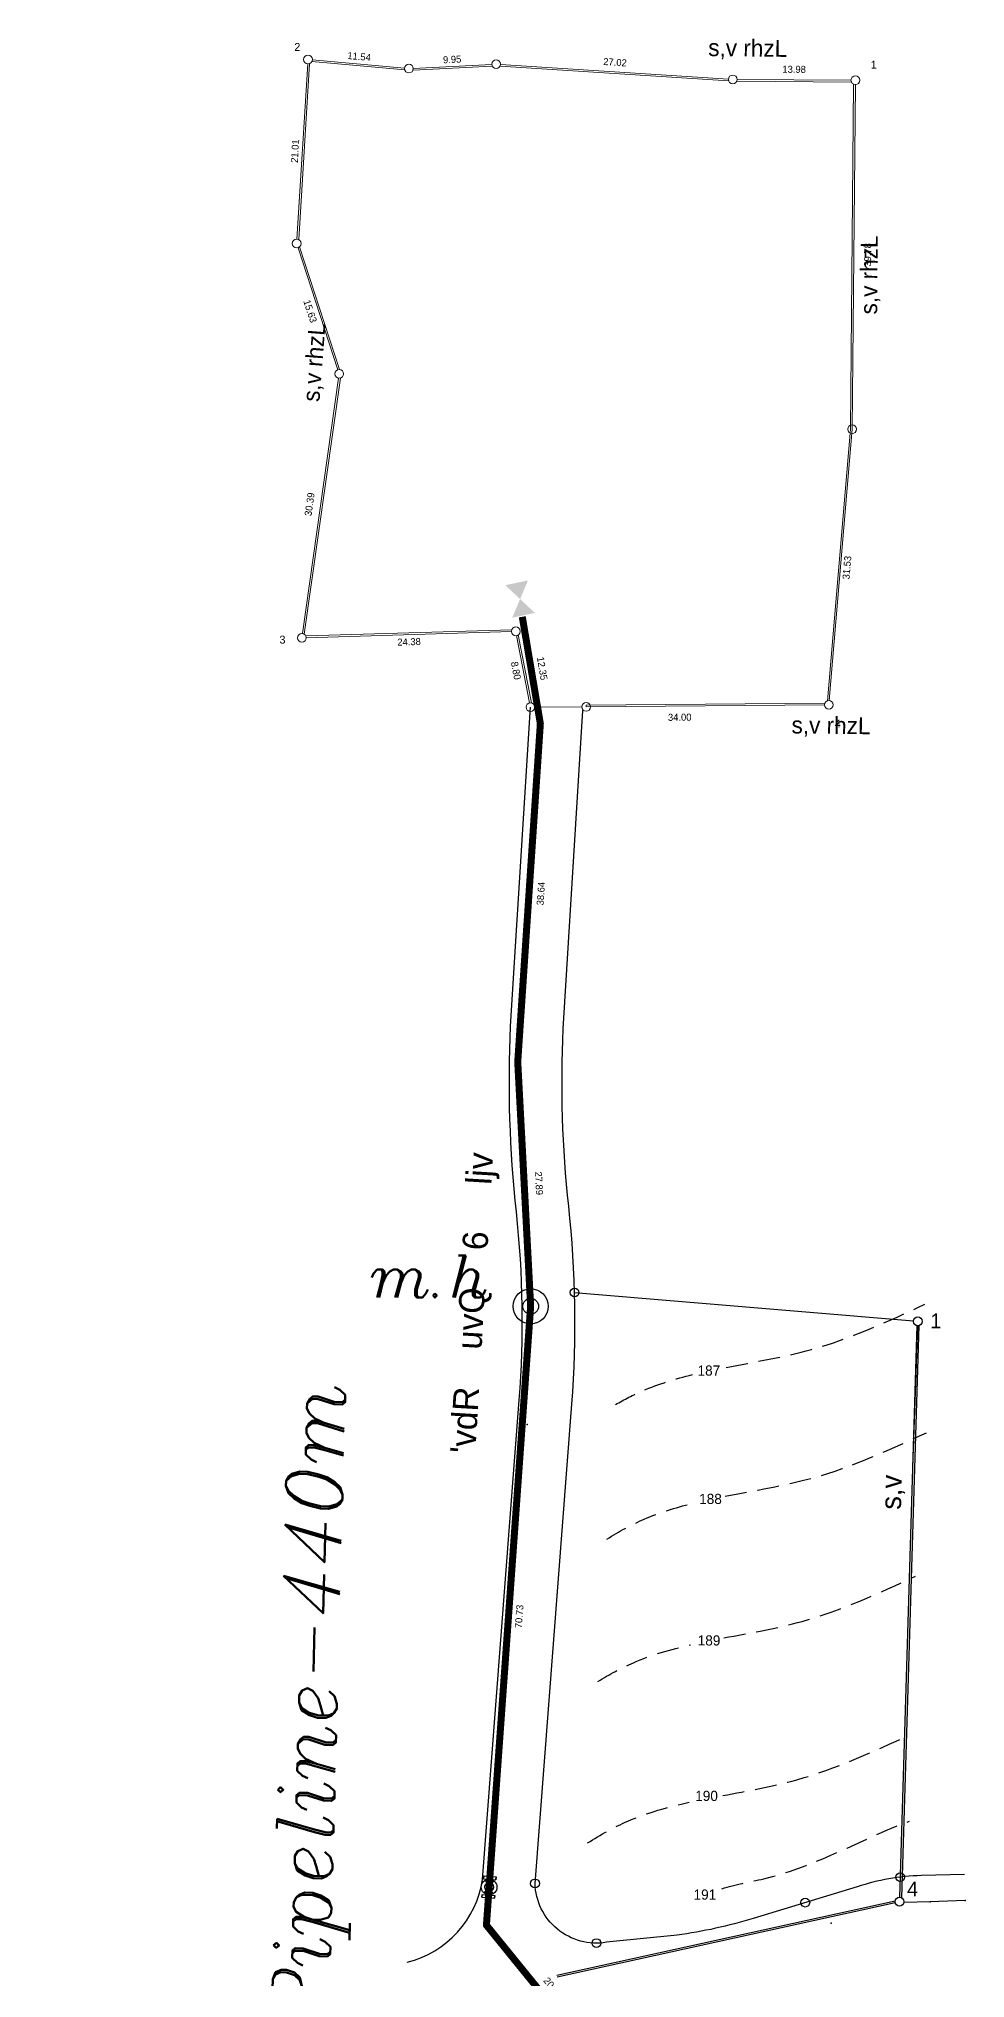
# Model space of a CAD drawing. Extents: x 159016 to 160557, y 190564 to 191544.
# Drawn here: x 160340.2 to 160445.8, y 191323 to 191544.1 of the extents above; entities that cross this region are included whole.
import ezdxf
from ezdxf.enums import TextEntityAlignment as Align

# ---------------------------------------------------------------- set-up
doc = ezdxf.new("R2010")
doc.units = 0
doc.header["$MEASUREMENT"] = 0
doc.linetypes.add('HIDDEN', pattern=[0.375, 0.25, -0.125])
doc.linetypes.add('HIDDENX2', pattern=[0.75, 0.5, -0.25])
for name, color, linetype in [('BARAX', 7, 'Continuous'), ('DOOR', 255, 'Continuous'), ('length', 7, 'Continuous'), ('TANK', 1, 'Continuous')]:
    doc.layers.add(name, color=color, linetype=linetype)
doc.layers.add('خط 1 انش', color=255, linetype='HIDDEN', lineweight=30)
doc.styles.add('ARAB4', font='arab4.shx')
doc.styles.add('I', font='ITALIC', dxfattribs={"height": 0.635})
doc.styles.add('ITALICC', font='italicc', dxfattribs={"height": 3.175})
doc.styles.add('MONOTEXT', font='txt')
doc.styles.add('style3', font='arab4.shx')
doc.dimstyles.new('1', dxfattribs={"dimtxt": 1.1, "dimasz": 0.18, "dimexe": 0.18, "dimexo": 0.0625, "dimgap": 0.09, "dimtad": 0, "dimzin": 0, "dimdsep": 46, "dimtxsty": 'Standard', "dimcen": 0.09, "dimse1": 1, "dimse2": 1, "dimsd1": 1, "dimsd2": 1, "dimadec": 0, "dimazin": 0, "dimtfac": 1, "dimtofl": 0, "dimtmove": 0, "dimatfit": 3, "dimfxl": 1, "dimtolj": 1, "dimtzin": 0, "dimarcsym": 0})
doc.dimstyles.get("Standard").update_dxf_attribs({"dimtxt": 0.8, "dimasz": 0.18, "dimexe": 0.18, "dimexo": 0.0625, "dimgap": 0.09, "dimtad": 0, "dimzin": 0, "dimdsep": 46, "dimtxsty": 'Standard', "dimcen": 0.09, "dimse1": 1, "dimse2": 1, "dimsd1": 1, "dimsd2": 1, "dimadec": 0, "dimazin": 0, "dimtfac": 1, "dimtofl": 0, "dimtmove": 0, "dimatfit": 3, "dimfxl": 1, "dimtolj": 1, "dimtzin": 0, "dimarcsym": 0})

# ---------------------------------------------------------------- blocks, each defined once
blk = doc.blocks.new('*D107')
at = {"layer": 'Defpoints', "color": 0, "linetype": 'Continuous', "transparency": 16777216}
for p in [(160908.35, 192946.41, 189.48), (160907.97, 192906.63, 189.48), (160909.57, 192906.61)]:
    blk.add_point(p, dxfattribs=at)
at = {"color": 0, "linetype": 'Continuous', "lineweight": 20, "transparency": 16777216, "insert": (160909.75, 192926.5), "char_height": 0.8, "attachment_point": 5, "rotation": 89.4625}
blk.add_mtext('\\A1;39.78', dxfattribs=at)
blk = doc.blocks.new('*D108')
at = {"layer": 'Defpoints', "color": 0, "linetype": 'Continuous', "transparency": 16777216}
for p in [(160894.37, 192946.5, 189.48), (160908.35, 192946.41, 189.48), (160908.36, 192947.6)]:
    blk.add_point(p, dxfattribs=at)
at = {"color": 0, "linetype": 'Continuous', "lineweight": 20, "transparency": 16777216, "insert": (160901.37, 192947.65), "char_height": 0.8, "attachment_point": 5, "rotation": 359.6047}
blk.add_mtext('\\A1;13.98', dxfattribs=at)
blk = doc.blocks.new('*D109')
at = {"layer": 'Defpoints', "color": 0, "linetype": 'Continuous', "transparency": 16777216}
for p in [(160867.41, 192948.24, 189.48), (160867.48, 192949.33), (160894.37, 192946.5, 189.48)]:
    blk.add_point(p, dxfattribs=at)
at = {"color": 0, "linetype": 'Continuous', "lineweight": 20, "transparency": 16777216, "insert": (160880.96, 192948.46), "char_height": 0.8, "attachment_point": 5, "rotation": 356.3059}
blk.add_mtext('\\A1;27.02', dxfattribs=at)
blk = doc.blocks.new('*D110')
at = {"layer": 'Defpoints', "color": 0, "linetype": 'Continuous', "transparency": 16777216}
for p in [(160857.44, 192948.53), (160867.41, 192948.24, 189.48), (160857.48, 192947.74, 189.48)]:
    blk.add_point(p, dxfattribs=at)
at = {"color": 0, "linetype": 'Continuous', "lineweight": 20, "transparency": 16777216, "insert": (160862.4, 192948.78), "char_height": 0.8, "attachment_point": 5, "rotation": 2.8989}
blk.add_mtext('\\A1;9.95', dxfattribs=at)
blk = doc.blocks.new('*D111')
at = {"layer": 'Defpoints', "color": 0, "linetype": 'Continuous', "transparency": 16777216}
for p in [(160845.98, 192948.77, 189.48), (160846.05, 192949.62), (160857.48, 192947.74, 189.48)]:
    blk.add_point(p, dxfattribs=at)
at = {"color": 0, "linetype": 'Continuous', "lineweight": 20, "transparency": 16777216, "insert": (160851.8, 192949.11), "char_height": 0.8, "attachment_point": 5, "rotation": 354.8954}
blk.add_mtext('\\A1;11.54', dxfattribs=at)
blk = doc.blocks.new('*D112')
at = {"layer": 'Defpoints', "color": 0, "linetype": 'Continuous', "transparency": 16777216}
for p in [(160845.98, 192948.77, 189.48), (160843.85, 192927.85), (160844.69, 192927.8, 189.48)]:
    blk.add_point(p, dxfattribs=at)
at = {"color": 0, "linetype": 'Continuous', "lineweight": 20, "transparency": 16777216, "insert": (160844.5, 192938.33), "char_height": 0.8, "attachment_point": 5, "rotation": 86.4733}
blk.add_mtext('\\A1;21.01', dxfattribs=at)
blk = doc.blocks.new('*D113')
at = {"layer": 'Defpoints', "color": 0, "linetype": 'Continuous', "transparency": 16777216}
for p in [(160844.69, 192927.8, 189.48), (160848.64, 192912.65), (160849.53, 192912.94, 189.48)]:
    blk.add_point(p, dxfattribs=at)
at = {"color": 0, "linetype": 'Continuous', "lineweight": 20, "transparency": 16777216, "insert": (160846.22, 192920.08), "char_height": 0.8, "attachment_point": 5, "rotation": 288.074}
blk.add_mtext('\\A1;15.63', dxfattribs=at)
blk = doc.blocks.new('*D114')
at = {"layer": 'Defpoints', "color": 0, "linetype": 'Continuous', "transparency": 16777216}
for p in [(160849.53, 192912.94, 189.48), (160844.03, 192883.03), (160845.28, 192882.85, 189.48)]:
    blk.add_point(p, dxfattribs=at)
at = {"color": 0, "linetype": 'Continuous', "lineweight": 20, "transparency": 16777216, "insert": (160846.16, 192898.07), "char_height": 0.8, "attachment_point": 5, "rotation": 81.9568}
blk.add_mtext('\\A1;30.39', dxfattribs=at)
blk = doc.blocks.new('*D115')
at = {"layer": 'Defpoints', "color": 0, "linetype": 'Continuous', "transparency": 16777216}
for p in [(160845.28, 192882.85, 189.48), (160869.65, 192883.59, 189.48), (160869.68, 192882.76)]:
    blk.add_point(p, dxfattribs=at)
at = {"color": 0, "linetype": 'Continuous', "lineweight": 20, "transparency": 16777216, "insert": (160857.49, 192882.39), "char_height": 0.8, "attachment_point": 5, "rotation": 1.7347}
blk.add_mtext('\\A1;24.38', dxfattribs=at)
blk = doc.blocks.new('*D116')
at = {"layer": 'Defpoints', "color": 0, "linetype": 'Continuous', "transparency": 16777216}
for p in [(160869.65, 192883.59, 189.48), (160871.32, 192874.95, 189.48), (160870.5, 192874.79)]:
    blk.add_point(p, dxfattribs=at)
at = {"color": 0, "linetype": 'Continuous', "lineweight": 20, "transparency": 16777216, "insert": (160869.67, 192879.11), "char_height": 0.8, "attachment_point": 5, "rotation": 280.9193}
blk.add_mtext('\\A1;8.80', dxfattribs=at)
blk = doc.blocks.new('*D117')
at = {"layer": 'Defpoints', "color": 0, "linetype": 'Continuous', "transparency": 16777216}
for p in [(160871.32, 192874.95, 189.48), (160905.32, 192875.21, 189.48), (160871.33, 192873.66)]:
    blk.add_point(p, dxfattribs=at)
at = {"color": 0, "linetype": 'Continuous', "lineweight": 20, "transparency": 16777216, "insert": (160888.33, 192873.79), "char_height": 0.8, "attachment_point": 5, "rotation": 0.439}
blk.add_mtext('\\A1;34.00', dxfattribs=at)
blk = doc.blocks.new('*D118')
at = {"layer": 'Defpoints', "color": 0, "linetype": 'Continuous', "transparency": 16777216}
for p in [(160907.97, 192906.63, 189.48), (160905.32, 192875.21, 189.48), (160906.06, 192875.14)]:
    blk.add_point(p, dxfattribs=at)
at = {"color": 0, "linetype": 'Continuous', "lineweight": 20, "transparency": 16777216, "insert": (160907.39, 192890.85), "char_height": 0.8, "attachment_point": 5, "rotation": 85.1643}
blk.add_mtext('\\A1;31.53', dxfattribs=at)
blk = doc.blocks.new('*D129')
at = {"layer": 'Defpoints', "color": 0, "linetype": 'Continuous', "transparency": 16777216}
for p in [(160866.31, 192736.1), (160867.39, 192736.98), (160879.31, 192720.09)]:
    blk.add_point(p, dxfattribs=at)
at = {"color": 0, "linetype": 'Continuous', "transparency": 16777216, "insert": (160873.89, 192728.97), "char_height": 0.8, "attachment_point": 5, "rotation": 309.0725}
blk.add_mtext('\\A1;20.63', dxfattribs=at)
blk = doc.blocks.new('*D130')
at = {"layer": 'Defpoints', "color": 0, "linetype": 'Continuous', "transparency": 16777216}
for p in [(160871.35, 192806.65), (160872.56, 192806.56), (160866.31, 192736.1)]:
    blk.add_point(p, dxfattribs=at)
at = {"color": 0, "linetype": 'Continuous', "transparency": 16777216, "insert": (160870.04, 192771.29), "char_height": 0.8, "attachment_point": 5, "rotation": 85.9149}
blk.add_mtext('\\A1;70.73', dxfattribs=at)
blk = doc.blocks.new('*D131')
at = {"layer": 'Defpoints', "color": 0, "linetype": 'Continuous', "transparency": 16777216}
for p in [(160869.88, 192834.51), (160871.55, 192834.6), (160871.35, 192806.65)]:
    blk.add_point(p, dxfattribs=at)
at = {"color": 0, "linetype": 'Continuous', "transparency": 16777216, "insert": (160872.29, 192820.67), "char_height": 0.8, "attachment_point": 5, "rotation": 273.0207}
blk.add_mtext('\\A1;27.89', dxfattribs=at)
blk = doc.blocks.new('*D132')
at = {"layer": 'Defpoints', "color": 0, "linetype": 'Continuous', "transparency": 16777216}
for p in [(160872.45, 192873.06), (160873.8, 192872.97), (160869.88, 192834.51)]:
    blk.add_point(p, dxfattribs=at)
at = {"color": 0, "linetype": 'Continuous', "transparency": 16777216, "insert": (160872.51, 192853.69), "char_height": 0.8, "attachment_point": 5, "rotation": 86.1799}
blk.add_mtext('\\A1;38.64', dxfattribs=at)
blk = doc.blocks.new('*D133')
at = {"layer": 'Defpoints', "color": 0, "linetype": 'Continuous', "transparency": 16777216}
for p in [(160870.39, 192885.24), (160871.63, 192885.45), (160872.45, 192873.06)]:
    blk.add_point(p, dxfattribs=at)
at = {"color": 0, "linetype": 'Continuous', "transparency": 16777216, "insert": (160872.66, 192879.36), "char_height": 0.8, "attachment_point": 5, "rotation": 279.5858}
blk.add_mtext('\\A1;12.35', dxfattribs=at)
blk = doc.blocks.new('A$C29EF4AA5')
at = {"layer": 'BARAX'}
h = blk.add_hatch(color=1, dxfattribs=at)
h.paths.add_polyline_path([(-155.232, 533.435), (-154.33, 535.563), (-155.627, 535.287)])
h.paths.add_polyline_path([(-155.232, 533.435), (-155.627, 535.287), (-156.923, 535.011)])
h.paths.add_polyline_path([(-155.232, 533.435), (-154.838, 531.583), (-153.542, 531.859)])
h.paths.add_polyline_path([(-155.232, 533.435), (-156.134, 531.307), (-154.838, 531.583)])
at = {"color": 0, "lineweight": 30}
blk.add_line((-149.025, 454.381, -236.61), (-110.403, 451.142, -236.61), dxfattribs=at)
at = {"color": 6, "lineweight": 30}
for p, q in [((-110.015, 450.613, -53.228), (-111.991, 385.446, -51.007)), ((-109.815, 450.608, -53.228), (-111.792, 385.398, -51.006)), ((-151.062, 376.574, -52.393), (-112.497, 385.043, -51.007)), ((-151.019, 376.379, -52.393), (-112.494, 384.839, -51.008))]:
    blk.add_line(p, q, dxfattribs=at)
at = {"linetype": 'Continuous', "lineweight": 30}
blk.add_line((-110.475, 434.472, -236.61), (-109.922, 450.601, -236.61), dxfattribs=at)
at = {"color": 1}
for p, q in [((-159.408, 387.547, -236.058), (-159.382, 387.876, -236.058)), ((-157.989, 387.433, -236.058), (-157.963, 387.762, -236.058)), ((-159.576, 385.453, -236.058), (-159.549, 385.782, -236.058)), ((-158.157, 385.339, -236.058), (-158.13, 385.668, -236.058))]:
    blk.add_line(p, q, dxfattribs=at)
for p, q in [((-159.382, 387.876, -236.058), (-159.408, 387.547, -236.058)), ((-159.408, 387.547, -236.058), (-157.989, 387.433, -236.058)), ((-159.382, 387.876, -236.058), (-157.963, 387.762, -236.058)), ((-159.197, 387.388, -236.058), (-159.009, 387.056, -236.058)), ((-158.736, 386.915, -236.058), (-158.893, 386.706, -236.058)), ((-158.782, 386.334, -236.058), (-158.736, 386.915, -236.058)), ((-158.637, 386.685, -236.058), (-158.76, 386.906, -236.058)), ((-158.443, 387.013, -236.058), (-158.214, 387.295, -236.058)), ((-157.963, 387.762, -236.058), (-157.989, 387.433, -236.058)), ((-159.549, 385.782, -236.058), (-159.576, 385.453, -236.058)), ((-159.576, 385.453, -236.058), (-158.157, 385.339, -236.058)), ((-159.549, 385.782, -236.058), (-158.13, 385.668, -236.058)), ((-159.329, 385.921, -236.058), (-159.086, 386.221, -236.058)), ((-159.315, 385.916, -236.058), (-159.313, 385.942, -236.058)), ((-159.264, 386.551, -236.058), (-159.248, 386.752, -236.058)), ((-158.893, 386.706, -236.058), (-158.637, 386.685, -236.058)), ((-158.508, 386.167, -236.058), (-158.309, 385.816, -236.058)), ((-158.13, 385.668, -236.058), (-158.157, 385.339, -236.058))]:
    blk.add_line(p, q)
at = {"color": 7, "linetype": 'Continuous', "lineweight": 30}
for p, q in [((-112.494, 384.837, -236.61), (-112.509, 384.836, -236.61)), ((-108.518, 384.944, -236.61), (-111.513, 384.863, -236.61)), ((-104.515, 385.062, -236.61), (-108.518, 384.944, -236.61))]:
    blk.add_line(p, q, dxfattribs=at)
at = {"linetype": 'Continuous', "lineweight": 20}
for points, elevation in [([(-168.398, 593.951), (-178.899, 594.889)], -737.972), ([(-168.398, 593.951), (-178.899, 594.889)], -737.972), ([(-179.428, 594.435), (-180.659, 574.463)], -737.972), ([(-179.428, 594.435), (-180.659, 574.463)], -737.972), ([(-179.226, 594.464), (-180.462, 574.409)], -737.972), ([(-168.374, 593.748), (-178.958, 594.694)], -737.972), ([(-158.413, 594.187), (-167.432, 593.73)], -737.972), ([(-158.465, 594.385), (-167.401, 593.932)], -737.972), ([(-158.465, 594.385), (-167.401, 593.932)], -737.972), ([(-131.475, 592.499), (-157.521, 594.181)], -737.972), ([(-131.503, 592.701), (-157.466, 594.378)], -737.972), ([(-131.503, 592.701), (-157.466, 594.378)], -737.972), ([(-117.528, 592.576), (-130.504, 592.666)], -737.972), ([(-117.528, 592.576), (-130.504, 592.666)], -737.972), ([(-117.488, 592.376), (-130.548, 592.466)], -737.972), ([(-117.233, 592.116), (-117.602, 552.804), (-120.22, 521.848)], -737.972), ([(-117.033, 592.073), (-117.402, 552.794), (-120.018, 521.872)], -737.972), ([(-120.018, 521.872), (-117.402, 552.794), (-117.033, 592.073)], -737.972), ([(-180.534, 573.488), (-175.996, 559.581)], -737.972), ([(-180.534, 573.488), (-175.996, 559.581)], -737.972), ([(-180.357, 573.59), (-175.793, 559.603)], -737.972), ([(-175.911, 558.61), (-180.022, 529.512)], -737.972), ([(-175.911, 558.61), (-180.022, 529.512)], -737.972), ([(-175.707, 558.624), (-179.83, 529.443)], -737.972), ([(-179.64, 529.231), (-156.188, 529.941)], -737.972), ([(-179.593, 529.032), (-156.224, 529.74)], -737.972), ([(-179.593, 529.032), (-156.224, 529.74)], -737.972), ([(-155.629, 529.264), (-154.152, 521.605)], -737.972), ([(-155.629, 529.264), (-154.152, 521.605)], -737.972), ([(-155.441, 529.343), (-153.947, 521.602)], -737.972), ([(-153.599, 521.314), (-153.235, 521.315)], -737.972), ([(-153.557, 521.118), (-148.208, 521.159)], -737.972), ([(-153.557, 521.118), (-148.208, 521.159)], -737.972), ([(-153.557, 521.114), (-153.235, 521.115)], -737.972), ([(-153.235, 521.315), (-153.233, 521.12)], -741), ([(-120.52, 521.57), (-147.71, 521.342)], -739.691), ([(-120.56, 521.37), (-147.708, 521.142)], -739.691), ([(-147.708, 521.342), (-147.707, 521.162)], -739.691), ([(-147.707, 521.162), (-120.56, 521.37)], -737.972), ([(-147.707, 521.162), (-120.56, 521.37)], -737.972)]:
    blk.add_lwpolyline(points, dxfattribs=dict(at, elevation=elevation))
at = {"color": 5, "linetype": 'Continuous', "const_width": 0.8, "elevation": -236.058}
blk.add_lwpolyline([(-154.983, 531.412), (-152.925, 519.23), (-155.5, 480.675), (-154.03, 452.818), (-159.069, 382.268), (-146.067, 366.254), (-148.164, 348.074), (-148.794, 320.689), (-155.155, 300.102), (-166.608, 280.086), (-177.013, 240.241), (-181.753, 232.042), (-209.45, 208.718), (-197.494, 198.796), (-142.385, 166.835), (-150.02, 151.263)], dxfattribs=at)
at = {"color": 1, "linetype": 'Continuous', "elevation": -237.375}
for points in [[(-159.513, 387.485), (-155.321, 442.133, 0.0461272), (-155.655, 463.57, -0.0383875), (-156.313, 484.747), (-154.057, 521.114)], [(-153.531, 387.026), (-149.338, 441.674, 0.0461272), (-149.69, 464.216, -0.0382959), (-150.322, 484.425), (-148.068, 520.742)], [(-168.104, 378.045), (-168.104, 378.045, 0.302128), (-159.513, 387.485, 3.6126953)], [(-104.593, 388.061), (-109.507, 387.921, 0.0726115), (-116.81, 386.642), (-128.664, 383.034, -0.0394304), (-137.337, 381.125), (-145.388, 380.319, -0.454921), (-153.531, 387.026, -0.7890182)]]:
    blk.add_lwpolyline(points, format="xyb", dxfattribs=at)
at = {"linetype": 'Continuous', "lineweight": 20}
for centre in [(-179.397, 594.934, -737.972), (-157.965, 594.41, -737.972), (-167.9, 593.907, -737.972), (-131.004, 592.669, -737.972), (-117.028, 592.573, -737.972), (-180.689, 573.964, -737.972), (-175.841, 559.106, -737.972), (-117.402, 552.794, -737.972), (-180.092, 529.017, -737.972), (-155.724, 529.755, -737.972), (-120.06, 521.374, -739.691), (-154.057, 521.114, -737.972), (-147.708, 521.142, -739.691)]:
    blk.add_circle(centre, 0.5, dxfattribs=at)
at = {"color": 1, "linetype": 'Continuous', "lineweight": 30}
for centre in [(-149.025, 454.381, -236.61), (-109.905, 451.1, -236.61), (-153.531, 387.026, -237.375), (-111.921, 387.738, -237.375), (-122.737, 384.838, -237.375), (-112.006, 384.946, -50.99), (-146.537, 380.224, -237.375)]:
    blk.add_circle(centre, 0.5, dxfattribs=at)
for radius in [0.892, 0.51]:
    blk.add_circle((-158.758, 386.612, -236.058), radius)
at = {"linetype": 'HIDDENX2', "lineweight": 30, "ltscale": 5}
for points, knots in [([(-131.761, 445.852, -236.61), (-128.507, 446.481, -236.61), (-120.54, 447.762, -236.61), (-113.331, 451.092, -236.61), (-109.115, 453.039, -236.61)], [24.7132585, 24.7132585, 24.7132585, 24.7132585, 34.5719376, 48.4681888, 48.4681888, 48.4681888, 48.4681888]), ([(-144.358, 441.611, -236.61), (-143.353, 442.195, -236.61), (-140.56, 443.635, -236.61), (-137.543, 444.554, -236.61), (-135.589, 445.031, -236.61)], [11.2379811, 11.2379811, 11.2379811, 11.2379811, 14.7603856, 20.810488, 20.810488, 20.810488, 20.810488]), ([(-131.876, 431.16, -236.61), (-128.526, 431.815, -236.61), (-120.448, 433.086, -236.61), (-113.148, 436.458, -236.61), (-108.931, 438.406, -236.61)], [24.4106536, 24.4106536, 24.4106536, 24.4106536, 34.5719376, 48.4681888, 48.4681888, 48.4681888, 48.4681888]), ([(-145.334, 426.275, -236.61), (-143.963, 427.139, -236.61), (-140.896, 428.821, -236.61), (-137.554, 429.86, -236.61), (-135.705, 430.323, -236.61)], [9.870439, 9.870439, 9.870439, 9.870439, 14.7603856, 20.5008522, 20.5008522, 20.5008522, 20.5008522]), ([(-132.003, 415.013, -236.61), (-129.014, 415.577, -236.61), (-121.348, 416.882, -236.61), (-114.389, 420.097, -236.61), (-110.172, 422.044, -236.61)], [25.5347452, 25.5347452, 25.5347452, 25.5347452, 34.5719376, 48.4681888, 48.4681888, 48.4681888, 48.4681888]), ([(-146.368, 410.043, -236.61), (-145.062, 410.855, -236.61), (-141.728, 412.664, -236.61), (-138.07, 413.716, -236.61), (-135.832, 414.229, -236.61)], [10.1168396, 10.1168396, 10.1168396, 10.1168396, 14.7603856, 21.648729, 21.648729, 21.648729, 21.648729]), ([(-132.145, 397.044, -236.61), (-129.316, 397.573, -236.61), (-121.831, 398.89, -236.61), (-115.022, 402.035, -236.61), (-110.806, 403.983, -236.61)], [26.0306505, 26.0306505, 26.0306505, 26.0306505, 34.5719376, 48.4681888, 48.4681888, 48.4681888, 48.4681888]), ([(-147.539, 391.641, -236.61), (-146.064, 392.591, -236.61), (-142.42, 394.625, -236.61), (-138.383, 395.745, -236.61), (-135.973, 396.278, -236.61)], [9.4772727, 9.4772727, 9.4772727, 9.4772727, 14.7603856, 22.1531317, 22.1531317, 22.1531317, 22.1531317]), ([(-132.229, 386.42, -236.61), (-130.7, 386.927, -236.61), (-123.539, 388.023, -236.61), (-116.913, 391.756, -236.61), (-111.401, 393.933, -236.61), (-110.861, 394.108, -236.61)], [17.249876, 17.249876, 17.249876, 17.249876, 22.0499131, 38.2084812, 39.9103629, 39.9103629, 39.9103629, 39.9103629])]:
    blk.add_open_spline(points, degree=3, knots=knots, dxfattribs=at)
at = {"linetype": 'Continuous', "lineweight": 30}
blk.add_point((-154.435, 439.352, -236.61), dxfattribs=at)
at = {"color": 7, "linetype": 'Continuous', "lineweight": 30}
for p in [(-108.518, 384.944, -236.61), (-104.515, 385.062, -236.61), (-119.793, 382.489, -236.61), (-119.793, 382.489, -236.61)]:
    blk.add_point(p, dxfattribs=at)
at = {"layer": 'خط 1 انش', "color": 2, "linetype": 'ByBlock', "lineweight": -2}
for radius in [2, 0.9]:
    blk.add_circle((-154.03, 452.818, -236.058), radius, dxfattribs=at)
at = {"color": 4, "linetype": 'Continuous', "lineweight": 20, "style": 'style3'}
for rotation, p in [(359.36932, (-133.801, 595.336, -927.454)), (89.55369, (-114.549, 565.878, -927.454)), (85.48326, (-178.108, 555.875, -927.454)), (359.36932, (-124.309, 518.123, -927.454))]:
    blk.add_text('s,v rhzL', height=1.92, rotation=rotation, dxfattribs=at).set_placement(p)
at = {"lineweight": 20, "style": 'MONOTEXT'}
for s, p in [('2', (-180.957, 595.909, -927.454)), ('1', (-115.271, 593.892, -927.454)), ('3', (-182.646, 528.355, -927.454)), ('4', (-119.373, 518.773, -927.454))]:
    blk.add_text(s, height=0.912, dxfattribs=at).set_placement(p)
at = {"color": 4, "linetype": 'Continuous', "lineweight": 30, "style": 'style3'}
blk.add_text("'vdR    uvQ    6     ljv", height=2.88, rotation=86.58422, dxfattribs=at).set_placement((-160.343, 435.978, -46.714))
at = {"color": 1, "lineweight": 30}
for s, height, p in [('1', 1.677, (-108.489, 450.317, -46.714)), ('187', 1.1591, (-135.014, 444.912, -236.61)), ('188', 1.1591, (-134.83, 430.278, -236.61)), ('189', 1.1591, (-134.997, 414.151, -236.61)), ('190', 1.1591, (-135.279, 396.428, -236.61)), ('4', 1.677, (-111.141, 385.551, -46.714)), ('191', 1.1591, (-135.469, 385.179, -236.61))]:
    blk.add_text(s, height=height, dxfattribs=at).set_placement(p)
at = {"layer": 'DOOR', "color": 7, "linetype": 'Continuous', "lineweight": 30, "style": 'ARAB4', "oblique": 360, "width": 1.001465}
blk.add_text('s,v', height=2.3186, rotation=88.80644, dxfattribs=at).set_placement((-111.835, 429.614, -236.61))
at = {"layer": 'length', "style": 'I'}
blk.add_text('m.h', height=4.8, dxfattribs=at).set_placement((-172.335, 453.809, -557.644))
at = {"layer": 'TANK', "style": 'ITALICC'}
blk.add_text('3"Supply Main Pipeline-440m', height=6.46963, rotation=88.45756, dxfattribs=at).set_placement((-179.296, 369.187, -236.058), align=Align.MIDDLE)
at = {"linetype": 'Continuous', "lineweight": 20}
for p1, p2, distance, picture, middle in [((-179.397, 594.934, -737.972), (-180.689, 573.964, -737.972), -0.834, '*D112', (-180.876, 584.5, -927.454)), ((-167.9, 593.907, -737.972), (-179.397, 594.934, -737.972), -0.858, '*D111', (-173.572, 595.275, -927.454)), ((-157.965, 594.41, -737.972), (-167.9, 593.907, -737.972), -0.79, '*D110', (-162.973, 594.947, -927.454)), ((-131.004, 592.669, -737.972), (-157.965, 594.41, -737.972), -1.086, '*D109', (-144.415, 594.623, -927.454)), ((-131.004, 592.669, -737.972), (-117.028, 592.573, -737.972), 1.199, '*D108', (-124.008, 593.82, -927.454)), ((-117.028, 592.573, -737.972), (-117.402, 552.794, -737.972), 1.593, '*D107', (-115.622, 572.669, -927.454)), ((-180.689, 573.964, -737.972), (-175.841, 559.106, -737.972), -0.936, '*D113', (-179.155, 566.244, -927.454)), ((-175.841, 559.106, -737.972), (-180.092, 529.017, -737.972), -1.263, '*D114', (-179.218, 544.238, -927.454)), ((-117.402, 552.794, -737.972), (-120.06, 521.374, -737.972), 0.752, '*D118', (-117.982, 537.021, -927.454)), ((-180.092, 529.017, -737.972), (-155.724, 529.755, -737.972), -0.831, '*D115', (-167.883, 528.555, -927.454)), ((-155.724, 529.755, -737.972), (-154.057, 521.114, -737.972), -0.829, '*D116', (-155.704, 525.277, -927.454)), ((-120.06, 521.374, -737.972), (-154.057, 521.114, -737.972), 1.283, '*D117', (-137.049, 519.961, -927.454))]:
    dim = blk.add_aligned_dim(p1=p1, p2=p2, distance=distance, dimstyle='Standard', dxfattribs=at)
    dim.commit()
    dim.dimension.update_dxf_attribs({"geometry": picture, "text_midpoint": middle, "insert": (-161025.375, -192353.833)})
at = {"linetype": 'Continuous'}
for p1, p2, distance, picture, middle, set_off in [((-152.925, 519.23, -236.058), (-154.983, 531.412, -236.058), -1.252, '*D133', (-152.72, 525.529, -236.058), (-161025.375, -192353.833)), ((-155.5, 480.675, -236.058), (-152.925, 519.23, -236.058), -1.349, '*D132', (-152.867, 499.862, -236.058), (-161025.375, -192353.833)), ((-154.0299, 452.8183, -236.058), (-155.4999, 480.6745, -236.058), -1.6816, '*D131', (-153.0857, 466.835, -236.058), (-161025.3754, -192353.8328)), ((-159.069, 382.268, -236.058), (-154.03, 452.818, -236.058), -1.22, '*D130', (-155.332, 417.456, -236.058), (-161025.375, -192353.833)), ((-146.067, 366.254, -236.058), (-159.069, 382.268, -236.058), -1.398, '*D129', (-151.483, 375.142, -236.058), (-161025.375, -192353.833))]:
    dim = blk.add_aligned_dim(p1=p1, p2=p2, distance=distance, dimstyle='Standard', dxfattribs=at)
    dim.commit()
    dim.dimension.update_dxf_attribs({"geometry": picture, "text_midpoint": middle, "insert": set_off})

msp = doc.modelspace()

# ---------------------------------------------------------------- block references
at = {"linetype": 'Continuous'}
msp.add_blockref('A$C29EF4AA5', (160550.301, 190946.783, 236.058), dxfattribs=at)

doc.saveas('drawing.dxf')
